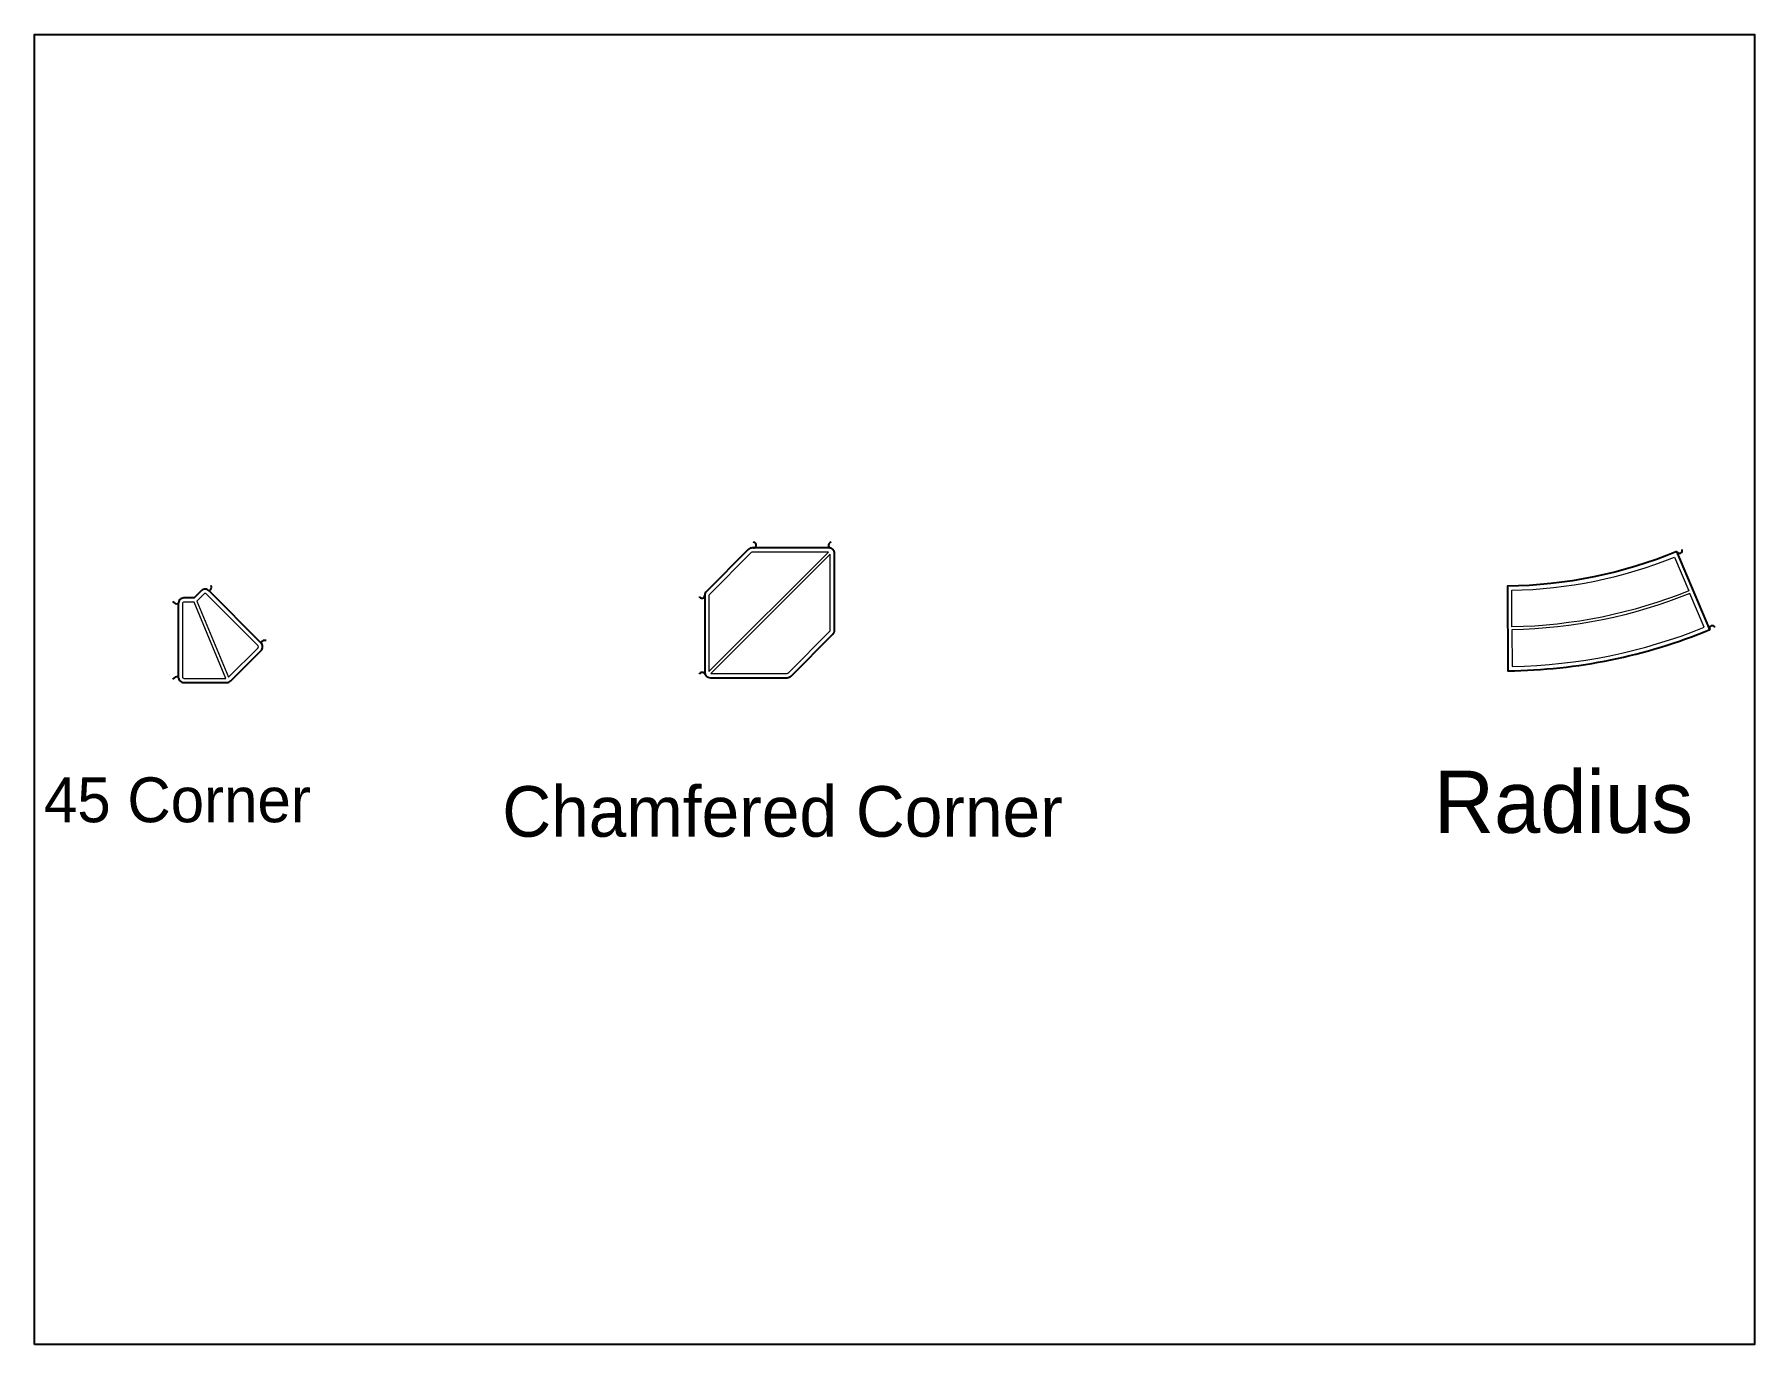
# Paper-space layout 'Layout1' of a CAD drawing. Header units: inches. Extents: x 1.05 to 9.45, y 0.8 to 7.2.
# The model-space entities are those that its viewports show. They can reach past a viewport. Long polylines and large blocks are cut down to what shows.
import ezdxf

# ---------------------------------------------------------------- set-up
doc = ezdxf.new("R2010")
doc.units = ezdxf.units.IN
doc.header["$MEASUREMENT"] = 0
doc.layers.add('MED', color=31, linetype='Continuous', lineweight=25)
doc.layers.add('THIN', color=150, linetype='Continuous', lineweight=18)

# ---------------------------------------------------------------- blocks, each defined once
blk = doc.blocks.new('AecDtl_GlassBlockRadialPlan')
blk.add_lwpolyline([(7.731, 5.284, -0.095376), (0.231, 3.751), (0.25, 0.001, 0.095863), (9.185, 1.827)], format="xyb", close=True)
at = {"layer": 'MED'}
for centre, start, end in [((7.847, 5.332), 202.79859, 22.79859), ((9.3, 1.875), 22.79859, 202.79859)]:
    blk.add_arc(centre, 0.125, start, end, dxfattribs=at)
at = {"layer": 'THIN'}
for points in [[(8.26, 3.542, -0.091345), (0.428, 1.942), (0.419, 3.567, 0.090777), (7.63, 5.04)], [(0.437, 0.191, 0.09187), (8.938, 1.929), (8.309, 3.427, -0.091385), (0.428, 1.817)]]:
    blk.add_lwpolyline(points, format="xyb", close=True, dxfattribs=at)
blk = doc.blocks.new('AecDtl_GlassBlock45Corner')
at = {"color": 0}
blk.add_lwpolyline([(0.25, 3.35), (0.25, 0.1, 0.414214), (0.5, -0.15), (2.396, -0.15, 0.198912), (2.573, -0.077), (3.914, 1.264, 0.414214), (3.914, 1.618), (1.616, 3.916, 0.414214), (1.263, 3.916), (0.947, 3.6), (0.5, 3.6, 0.414214)], format="xyb", close=True, dxfattribs=at)
at = {"layer": 'MED'}
for centre, radius, start, end in [((1.516, 4.094), 0.204, 299.4183, 16.50685), ((0.199, 3.584), 0.24, 214.04989, 282.34729), ((4.09, 1.52), 0.202, 72.49845, 150.94949), ((0.199, -0.134), 0.24, 77.65271, 145.95011)]:
    blk.add_arc(centre, radius, start, end, dxfattribs=at)
at = {"layer": 'THIN'}
for p, q in [((2.355, 0.037), (0.957, 3.412)), ((1.072, 3.46), (2.47, 0.085))]:
    blk.add_line(p, q, dxfattribs=at)
for points in [[(0.957, 3.412), (0.5, 3.412, 0.414214), (0.438, 3.35), (0.438, 0.1, 0.414214), (0.5, 0.037), (2.355, 0.037)], [(2.47, 0.085), (3.782, 1.397, 0.414214), (3.782, 1.485), (1.484, 3.783, 0.414214), (1.395, 3.783), (1.072, 3.46)]]:
    blk.add_lwpolyline(points, format="xyb", dxfattribs=at)
blk = doc.blocks.new('AecDtl_GlassBlockChamferedCornerPlan')
at = {"color": 0}
blk.add_lwpolyline([(0.5, -0.15), (3.896, -0.15, 0.198912), (4.073, -0.077), (5.927, 1.777, 0.198912), (6, 1.954), (6, 5.35, 0.414214), (5.75, 5.6), (2.354, 5.6, 0.198912), (2.177, 5.527), (0.323, 3.673, 0.198912), (0.25, 3.496), (0.25, 0.1, 0.414214)], format="xyb", close=True, dxfattribs=at)
at = {"layer": 'MED'}
for centre, radius, start, end in [((2.404, 5.725), 0.125, 268.13441, 91.86559), ((5.87, 5.715), 0.136, 98.27403, 244.88339), ((0.121, 3.496), 0.129, 200.72001, 0.32955), ((0.135, -0.069), 0.152, 26.99407, 153.00593)]:
    blk.add_arc(centre, radius, start, end, dxfattribs=at)
at = {"layer": 'THIN'}
for points in [[(5.724, 5.413), (2.354, 5.413, 0.198912), (2.309, 5.394), (0.456, 3.541, 0.198912), (0.437, 3.496), (0.437, 0.126)], [(0.526, 0.038), (3.896, 0.038, 0.198912), (3.941, 0.056), (5.794, 1.909, 0.198912), (5.812, 1.954), (5.812, 5.324)]]:
    blk.add_lwpolyline(points, format="xyb", close=True, dxfattribs=at)

msp = doc.modelspace()

# ---------------------------------------------------------------- block references
for name, p in [('AecDtl_GlassBlockChamferedCornerPlan', (45.978, 17.489)), ('AecDtl_GlassBlockRadialPlan', (81.557, 17.643)), ('AecDtl_GlassBlock45Corner', (22.656, 17.271))]:
    msp.add_blockref(name, p)

# ---------------------------------------------------------------- texts
for s, height, p in [('Radius ', 2.7569, (78.527, 10.461)), ('45 Corner', 1.9888, (16.953, 10.933)), ('Chamfered Corner', 2.24194, (37.258, 10.291))]:
    msp.add_text(s, height=height).set_placement(p)

psp = doc.layouts.get("Layout1")

# ---------------------------------------------------------------- linework, layer by layer
psp.add_lwpolyline([(1.05, 0.8), (1.05, 7.2), (9.45, 7.2), (9.45, 0.8)], close=True)

# ---------------------------------------------------------------- viewports
at = {"layer": '0'}
psp.add_viewport(center=(5.25, 4), size=(8.4, 6.4), view_center_point=(54.6325, 16.8148), view_height=58.056095, dxfattribs=at)

doc.saveas('drawing.dxf')
